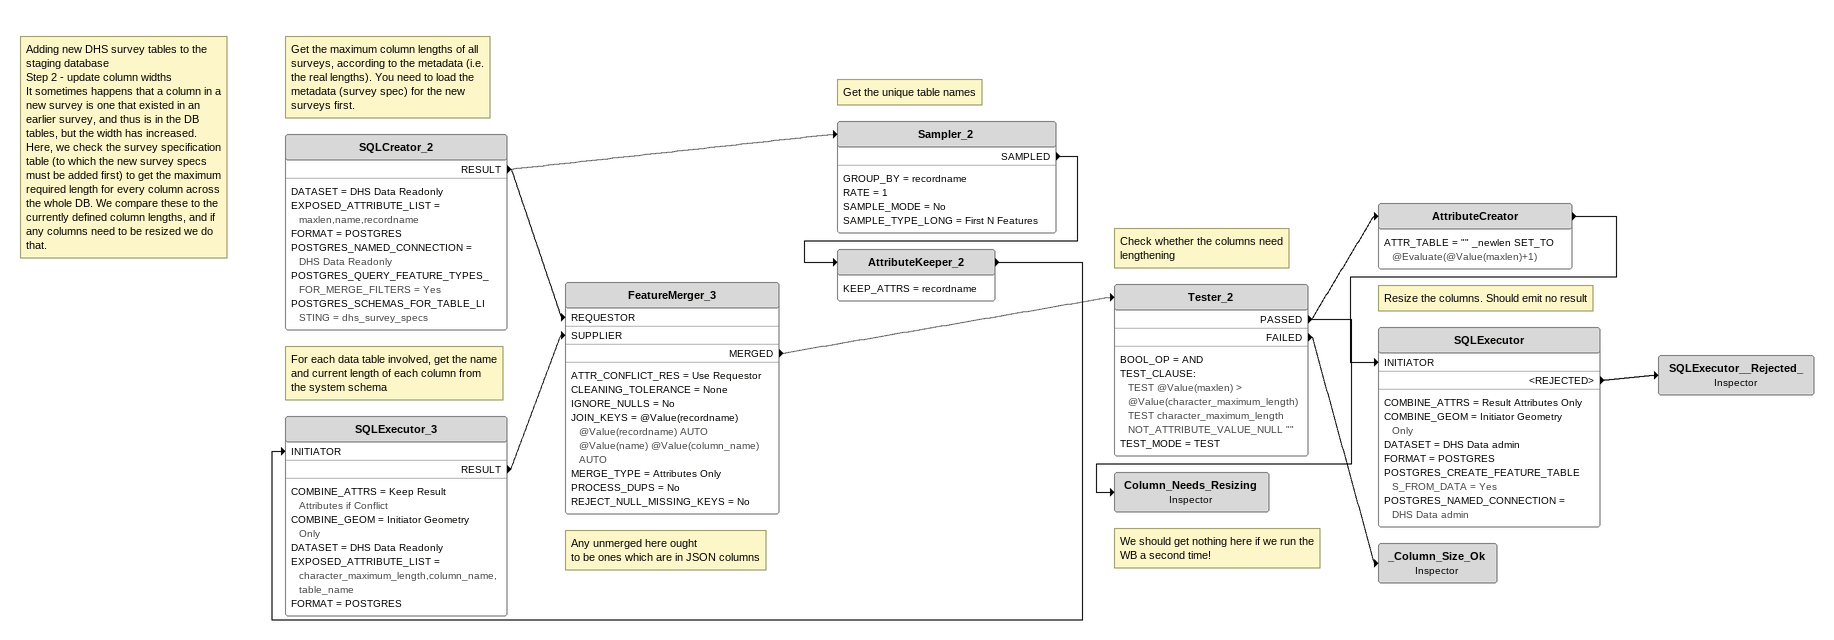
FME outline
Note: Adding new DHS survey tables to the staging database / Step 2 - update column widths / It sometimes happens that a column in a new survey is one that existed in an earlier survey, and thus is in the DB tables, but the width has increased. / Here, we check the survey specification table (to which the new survey specs must be added first) to get the maximum required length for every column across the whole DB. We compare these to the currently defined column lengths, and if any columns need to be resized we do that.
Note: Get the maximum column lengths of all surveys, according to the metadata (i.e. the real lengths). You need to load the metadata (survey spec) for the new surveys first.
SQLCreator_2
    DATASET = DHS Data Readonly
    EXPOSED_ATTRIBUTE_LIST = maxlen,name,recordname
    FORMAT = POSTGRES
    POSTGRES_NAMED_CONNECTION = DHS Data Readonly
    POSTGRES_QUERY_FEATURE_TYPES_FOR_MERGE_FILTERS = Yes
    POSTGRES_SCHEMAS_FOR_TABLE_LISTING = dhs_survey_specs
    RESULT -> Sampler_2
    RESULT -> FeatureMerger_3 [REQUESTOR]
Note: Get the unique table names
Sampler_2
    GROUP_BY = recordname
    RATE = 1
    SAMPLE_MODE = No
    SAMPLE_TYPE_LONG = First N Features
    SAMPLED -> AttributeKeeper_2
AttributeKeeper_2
    KEEP_ATTRS = recordname
    -> SQLExecutor_3 [INITIATOR]
Note: For each data table involved, get the name and current length of each column from the system schema
SQLExecutor_3
    COMBINE_ATTRS = Keep Result Attributes if Conflict
    COMBINE_GEOM = Initiator Geometry Only
    DATASET = DHS Data Readonly
    EXPOSED_ATTRIBUTE_LIST = character_maximum_length,column_name,table_name
    FORMAT = POSTGRES
    RESULT -> FeatureMerger_3 [SUPPLIER]
Note: Any unmerged here ought / to be ones which are in JSON columns
FeatureMerger_3
    ATTR_CONFLICT_RES = Use Requestor
    CLEANING_TOLERANCE = None
    IGNORE_NULLS = No
    JOIN_KEYS = @Value(recordname) @Value(recordname) AUTO @Value(name) @Value(column_name) AUTO
    MERGE_TYPE = Attributes Only
    PROCESS_DUPS = No
    REJECT_NULL_MISSING_KEYS = No
    MERGED -> Tester_2
Note: Check whether the columns need lengthening
Tester_2
    BOOL_OP = AND
    TEST_CLAUSE:
      TEST @Value(maxlen) > @Value(character_maximum_length)
      TEST character_maximum_length NOT_ATTRIBUTE_VALUE_NULL ""
    TEST_MODE = TEST
    PASSED -> Column_Needs_Resizing
    PASSED -> AttributeCreator
    FAILED -> _Column_Size_Ok
AttributeCreator
    ATTR_TABLE = "" _newlen SET_TO @Evaluate(@Value(maxlen)+1)
    -> SQLExecutor [INITIATOR]
Note: Resize the columns. Should emit no result
SQLExecutor
    COMBINE_ATTRS = Result Attributes Only
    COMBINE_GEOM = Initiator Geometry Only
    DATASET = DHS Data admin
    FORMAT = POSTGRES
    POSTGRES_CREATE_FEATURE_TABLES_FROM_DATA = Yes
    POSTGRES_NAMED_CONNECTION = DHS Data admin
    <REJECTED> -> SQLExecutor__Rejected_
SQLExecutor__Rejected_: Inspector
Note: We should get nothing here if we run the WB a second time!
Column_Needs_Resizing: Inspector
_Column_Size_Ok: Inspector
